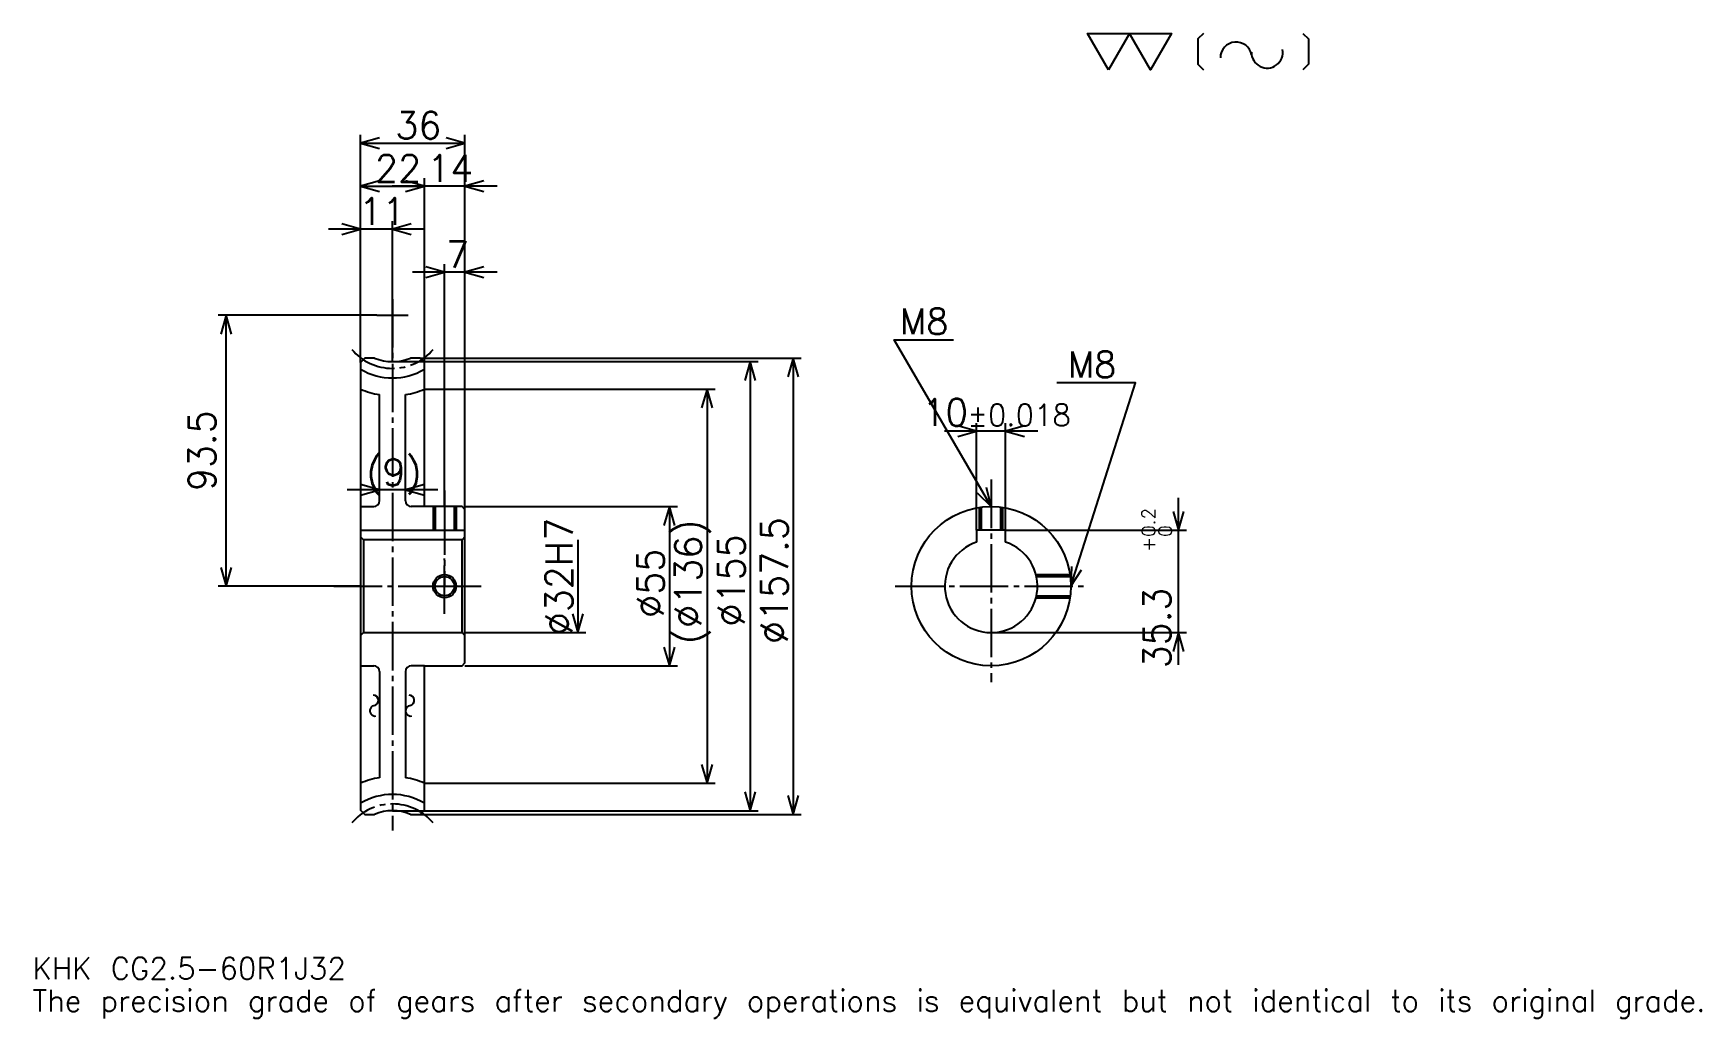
# Model space of a CAD drawing. Extents: x 19 to 595, y 7 to 347.
import ezdxf

# ---------------------------------------------------------------- set-up
doc = ezdxf.new("R2010")
doc.units = 0
doc.linetypes.add('DASHDOT', pattern=[22.285715, 16.714286, -1.857143, 1.857143, -1.857143])
doc.layers.get('0').update_dxf_attribs({"linetype": 'CONTINUOUS'})
doc.layers.add('DASHDOT', color=6, linetype='DASHDOT')
doc.styles.add('KANJI', font='TXT', dxfattribs={"bigfont": 'BIGFONT'})

msp = doc.modelspace()

# ---------------------------------------------------------------- linework, layer by layer
at = {"color": 5}
for p, q in [((131.857147, 234.803574), (131.857147, 311.767853)), ((167.857147, 234.803574), (167.857147, 311.767853)), ((131.857147, 308.982117), (167.857147, 308.982117)), ((131.857147, 294.125), (153.857147, 294.125)), ((179, 294.125), (142.714294, 294.125)), ((153.857147, 234.803574), (153.857147, 296.910706)), ((154, 279.267853), (120.714287, 279.267853)), ((131.857147, 234.803574), (131.857147, 282.053589)), ((142.857147, 249.553574), (142.857147, 282.053589)), ((160.857147, 234.803574), (160.857147, 267.196442)), ((179, 264.410706), (149.714294, 264.410706)), ((137.428574, 249.553574), (82.64286, 249.553574)), ((85.428574, 156.053574), (85.428574, 249.553574)), ((142.857147, 233.553574), (142.857147, 249.553574)), ((131.857147, 233.303574), (131.857147, 234.803574)), ((142.857147, 233.553574), (167.857147, 233.553574)), ((152.357147, 234.803574), (167.857147, 234.803574)), ((153.857147, 233.303574), (153.857147, 234.803574)), ((160.857147, 183.553574), (160.857147, 234.803574)), ((160.857147, 183.553574), (160.857147, 234.803574)), ((167.857147, 234.803574), (283.928589, 234.803574)), ((167.857147, 182.553574), (167.857147, 234.803574)), ((167.857147, 233.553574), (269.071442, 233.553574)), ((266.285706, 233.553574), (266.285706, 78.553574)), ((281.142853, 234.803574), (281.142853, 77.303574)), ((153.857147, 224.053574), (167.857147, 224.053574)), ((167.857147, 224.053574), (254.214294, 224.053574)), ((251.428574, 224.053574), (251.428574, 88.053574)), ((365.642853, 209.553574), (333.357147, 209.553574)), ((344.5, 175.353577), (344.5, 212.339294)), ((354.5, 175.353577), (354.5, 212.339294)), ((158.5, 189.267853), (127.214287, 189.267853)), ((414.142853, 128.910721), (414.142853, 186.496429)), ((167.857147, 183.553574), (241.214294, 183.553574)), ((238.428574, 183.553574), (238.428574, 128.553574)), ((354.5, 175.353577), (416.928558, 175.353577)), ((206.857147, 172.053574), (206.857147, 140.053574)), ((131.857147, 156.053574), (82.642868, 156.053574)), ((167.857147, 140.053574), (209.642853, 140.053574)), ((349.5, 140.053574), (416.928558, 140.053574)), ((167.857147, 128.553574), (241.214294, 128.553574)), ((153.857147, 88.053574), (167.857147, 88.053574)), ((167.857147, 88.053574), (254.214294, 88.053574)), ((142.857147, 78.553574), (167.857147, 78.553574)), ((152.357147, 77.303574), (167.857147, 77.303574)), ((167.857147, 78.553574), (269.071442, 78.553574)), ((167.857147, 77.303574), (283.928589, 77.303574))]:
    msp.add_line(p, q, dxfattribs=at)
at = {"color": 4}
for p, q in [((138.357147, 185.553574), (138.357147, 222.150604)), ((147.357147, 185.553574), (147.357147, 222.150604)), ((153.857147, 183.553574), (149.357147, 183.553574)), ((131.857147, 175.353577), (167.857147, 175.353577)), ((167.857147, 173.053574), (166.857147, 172.053574)), ((131.857147, 139.053574), (132.857147, 140.053574)), ((167.857147, 139.053574), (166.857147, 140.053574)), ((153.857147, 128.553574), (149.357147, 128.553574)), ((138.357147, 126.553574), (138.357147, 89.956543)), ((147.357147, 126.553574), (147.357147, 89.956543))]:
    msp.add_line(p, q, dxfattribs=at)
at = {"color": 7}
for points in [[(390, 334.285706), (382.757141, 346.839996), (411.728577, 346.839996), (404.485718, 334.285706), (397.242859, 346.839996), (390, 334.285706)], [(422.83429, 346.839996), (420.902863, 344.908569), (420.902863, 336.217133), (422.83429, 334.285706)], [(457.117126, 346.839996), (459.048584, 344.908569), (459.048584, 336.217133), (457.117126, 334.285706)]]:
    msp.add_lwpolyline(points, dxfattribs=at)
at = {"color": 5}
for points in [[(138.357147, 310.839294), (131.857147, 308.982117), (138.357147, 307.125)], [(161.357147, 307.125), (167.857147, 308.982117), (161.357147, 310.839294)], [(138.357147, 295.982147), (131.857147, 294.125), (138.357147, 292.267853)], [(147.357147, 292.267853), (153.857147, 294.125), (147.357147, 295.982147)], [(147.357147, 292.267853), (153.857147, 294.125), (147.357147, 295.982147)], [(174.357147, 295.982147), (167.857147, 294.125), (174.357147, 292.267853)], [(125.357147, 277.410706), (131.857147, 279.267853), (125.357147, 281.125)], [(149.357147, 281.125), (142.857147, 279.267853), (149.357147, 277.410706)], [(154.357147, 262.553589), (160.857147, 264.410706), (154.357147, 266.267853)], [(174.357147, 266.267853), (167.857147, 264.410706), (174.357147, 262.553589)], [(87.285721, 243.053574), (85.428574, 249.553574), (83.571434, 243.053574)], [(349.5, 183.553574), (316.071411, 241.125), (336.5, 241.125)], [(268.142883, 227.053574), (266.285706, 233.553574), (264.428589, 227.053574)], [(283, 228.303574), (281.142853, 234.803574), (279.285706, 228.303574)], [(377, 156.053574), (399.285706, 226.267853), (372.171448, 226.267853)], [(253.285706, 217.553574), (251.428574, 224.053574), (249.571442, 217.553574)], [(338, 207.696426), (344.5, 209.553574), (338, 211.410721)], [(361, 211.410721), (354.5, 209.553574), (361, 207.696426)], [(131.857147, 187.410721), (138.357147, 189.267853), (131.857147, 191.125)], [(153.857147, 191.125), (147.357147, 189.267853), (153.857147, 187.410721)], [(344.630066, 188.242157), (349.5, 183.553574), (347.842163, 190.107239)], [(240.285706, 177.053574), (238.428574, 183.553574), (236.571442, 177.053574)], [(412.285706, 181.853577), (414.142853, 175.353577), (416, 181.853577)], [(83.571434, 162.553574), (85.428574, 156.053574), (87.285721, 162.553574)], [(377.196289, 162.810822), (377, 156.053574), (380.736511, 161.687164)], [(205, 146.553574), (206.857147, 140.053574), (208.714294, 146.553574)], [(416, 133.553574), (414.142853, 140.053574), (412.285706, 133.553574)], [(236.571442, 135.053574), (238.428574, 128.553574), (240.285706, 135.053574)], [(249.571442, 94.553574), (251.428574, 88.053574), (253.285706, 94.553574)], [(264.428589, 85.053574), (266.285706, 78.553574), (268.142883, 85.053574)], [(279.285706, 83.803574), (281.142853, 77.303574), (283, 83.803574)]]:
    msp.add_lwpolyline(points, dxfattribs=at)
at = {"color": 4}
for points in [[(136.657349, 234.803574), (133.357147, 234.803574), (131.857147, 233.303574), (131.857147, 139.053574)], [(149.056946, 77.303574), (152.357147, 77.303574), (153.857147, 78.803574), (153.857147, 128.553574), (166.857147, 128.553574), (167.857147, 129.553574), (167.857147, 182.553574), (166.857147, 183.553574), (153.857147, 183.553574), (153.857147, 233.303574), (152.357147, 234.803574), (149.056946, 234.803574)], [(131.857147, 183.553574), (136.357147, 183.553574)], [(156.857147, 183.553574), (156.857147, 175.353577)], [(157.53215, 183.553574), (157.53215, 175.353577)], [(164.182144, 183.553574), (164.182144, 175.353577)], [(164.857147, 183.553574), (164.857147, 175.353577)], [(345.5, 175.353577), (345.5, 183.261108)], [(346.174988, 175.353577), (346.174988, 183.351822)], [(352.825012, 175.353577), (352.825012, 183.351822)], [(353.5, 175.353577), (353.5, 183.261108)], [(131.857147, 173.053574), (132.857147, 172.053574), (132.857147, 140.053574), (166.857147, 140.053574), (166.857147, 172.053574), (132.857147, 172.053574)], [(354.5, 171.252258), (354.5, 175.353577), (344.5, 175.353577), (344.5, 171.252258)], [(364.991943, 160.053574), (376.70752, 160.053574)], [(365.150696, 159.378571), (376.798248, 159.378571)], [(364.991943, 152.053574), (376.70752, 152.053574)], [(365.150696, 152.728577), (376.798248, 152.728577)], [(131.857147, 139.053574), (131.857147, 78.803574), (133.357147, 77.303574), (136.657349, 77.303574)], [(131.857147, 128.553574), (136.357147, 128.553574)]]:
    msp.add_lwpolyline(points, dxfattribs=at)
for centre, radius in [((349.5, 156.053574), 27.5), ((160.857147, 156.053574), 3.325)]:
    msp.add_circle(centre, radius, dxfattribs=at)
at = {"color": 7}
msp.add_circle((160.857147, 156.053574), 4, dxfattribs=at)
for centre, radius, start, end in [((434.06073, 338.412415), 5.432143, 10, 180), ((444.759949, 340.298981), 5.432143, 180, 10), ((136.21344, 116.617859), 1.810714, 280, 90), ((148.55629, 116.617859), 1.810714, 280, 90), ((136.842285, 113.051453), 1.810714, 90, 280), ((149.18515, 113.051453), 1.810714, 90, 280)]:
    msp.add_arc(centre, radius, start, end, dxfattribs=at)
at = {"color": 4}
for centre, radius, start, end in [((142.857147, 249.553574), 21.625, 239.424684847, 300.575315153), ((142.857147, 249.553574), 16, 247.201751877, 292.798248123), ((142.857147, 249.553574), 27.77, 246.665958139, 260.674361772), ((142.857147, 249.553574), 27.77, 279.325638228, 293.334041861), ((136.357147, 185.553574), 2, 270, 0), ((149.357147, 185.553574), 2, 180, 270), ((149.357147, 185.553574), 2, 180, 270), ((349.5, 156.053574), 16, 108.209957329, 71.790042671), ((136.357147, 126.553574), 2, 0, 90), ((149.357147, 126.553574), 2, 90, 180), ((149.357147, 126.553574), 2, 90, 180), ((142.857147, 62.553574), 27.77, 99.325638228, 113.334041861), ((142.857147, 62.553574), 27.77, 66.665958139, 80.674361772), ((142.857147, 62.553574), 21.625, 59.424684847, 120.575315153), ((142.857147, 62.553574), 16, 67.201751877, 112.798248123)]:
    msp.add_arc(centre, radius, start, end, dxfattribs=at)
at = {"layer": 'DASHDOT', "color": 7}
for p, q in [((142.857147, 255.125), (142.857147, 71.732147)), ((137.428574, 249.553574), (148.285721, 249.553574)), ((349.5, 192.839294), (349.5, 122.982147)), ((160.857147, 183.553574), (160.857147, 156.053574)), ((122.571434, 156.053574), (173.428574, 156.053574)), ((316.428589, 156.053574), (382.571411, 156.053574))]:
    msp.add_line(p, q, dxfattribs=at)
for points in [[(160.857147, 189.125), (160.857147, 169.78215)], [(160.857147, 146.482147), (160.857147, 165.625)], [(151.285721, 156.053574), (170.428574, 156.053574)]]:
    msp.add_lwpolyline(points, dxfattribs=at)
for centre, start, end in [((142.857147, 249.553574), 219.999996477, 320.000005527), ((142.857147, 62.553574), 39.999994473, 140.000003523)]:
    msp.add_arc(centre, 18.33, start, end, dxfattribs=at)

# ---------------------------------------------------------------- texts
at = {"color": 7, "style": 'KANJI'}
for s, height, p in [('36', 9.285714, (143.821426, 310.467834)), ('22', 9.285714, (136.821426, 295.610718)), ('14', 9.285714, (154.821426, 295.610718)), ('11', 9.285714, (131.321426, 280.753571)), ('7', 9.285714, (161.339294, 265.896423)), ('M8', 8.914286, (317.928589, 242.982147)), ('M8', 8.914286, (375.885712, 228.125)), ('10', 9.285714, (325.689575, 211.410721)), ('%%p0.018', 7.428571, (341.381287, 211.410721)), ('(9)', 9.285714, (133.803574, 190.753571)), ('KHK CG2.5-60R1J32', 7.428571, (18.571428, 20.428572)), ('The precision grade of gears after secondary operations is equivalent but not identical to its original grade.', 7.428571, (18.571428, 9.285714))]:
    msp.add_text(s, height=height, dxfattribs=at).set_placement(p)
for s, height, p in [('93.5', 9.285714, (81.714294, 188.875)), ('%%c157.5', 9.285714, (279.285706, 136.089294)), ('0.2', 4.642857, (406.157135, 173.088928)), ('%%c32H7', 9.285714, (205, 139.107147)), ('(%%c136)', 9.285714, (249.571442, 136.089294)), ('%%c155', 9.285714, (264.428589, 142.125)), ('0', 4.642857, (411.914276, 173.088928)), ('%%c55', 9.285714, (236.571442, 145.142853)), ('+', 4.642857, (406.157135, 167.888916)), ('35.3', 9.285714, (411.357147, 127.696671))]:
    msp.add_text(s, height=height, rotation=90, dxfattribs=at).set_placement(p)

doc.saveas('drawing.dxf')
